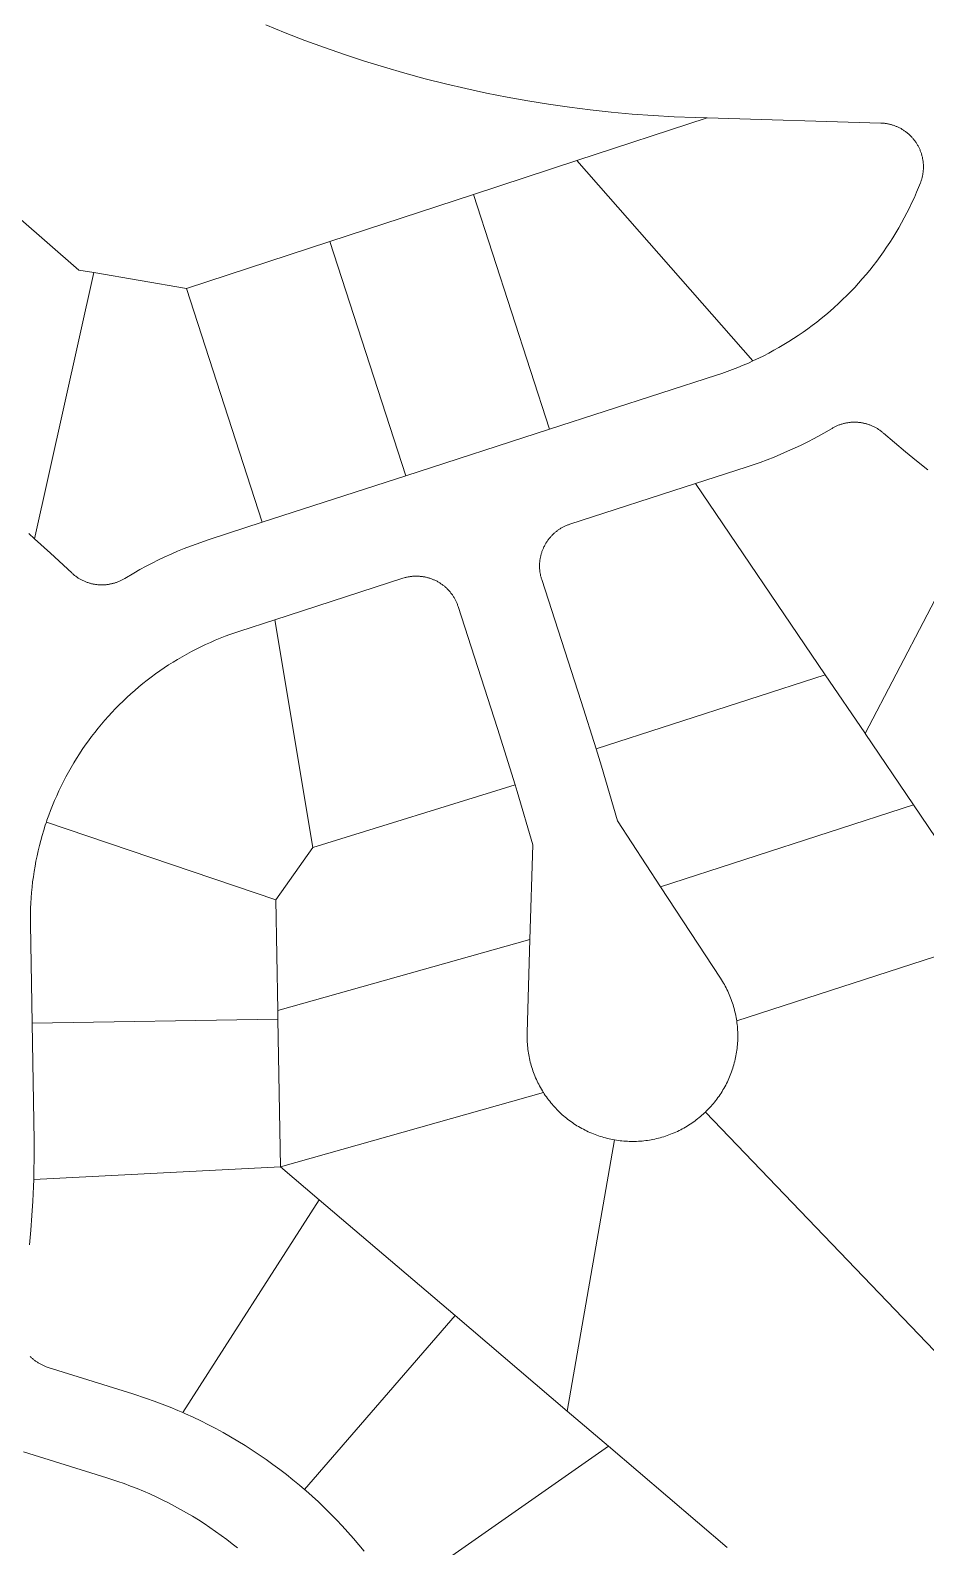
# Model space of a CAD drawing. Header units: feet. Extents: x 865220 to 2774701, y -2240498 to 961524.
# Drawn here: x 2765788 to 2766298, y 957837 to 958701 of the extents above; entities that cross this region are included whole.
import ezdxf

# ---------------------------------------------------------------- set-up
doc = ezdxf.new("R2010")
doc.units = ezdxf.units.FT
doc.header["$LTSCALE"] = 0.015
doc.header["$MEASUREMENT"] = 0
doc.layers.add('Parcels', color=7, linetype='Continuous', lineweight=0)

msp = doc.modelspace()

# ---------------------------------------------------------------- linework, layer by layer
at = {"layer": 'Parcels', "lineweight": 5}
for p, q in [((2765933.22, 958699.34), (2765922.13, 958703.86)), ((2765944.39, 958695), (2765933.22, 958699.34)), ((2765955.63, 958690.87), (2765944.39, 958695)), ((2765966.95, 958686.93), (2765955.63, 958690.87)), ((2765978.33, 958683.19), (2765966.95, 958686.93)), ((2765989.77, 958679.65), (2765978.33, 958683.19)), ((2766001.28, 958676.31), (2765989.77, 958679.65)), ((2766012.84, 958673.17), (2766001.28, 958676.31)), ((2766024.45, 958670.23), (2766012.84, 958673.17)), ((2766036.12, 958667.49), (2766024.45, 958670.23)), ((2766047.83, 958664.96), (2766036.12, 958667.49)), ((2766059.58, 958662.64), (2766047.83, 958664.96)), ((2766071.37, 958660.52), (2766059.58, 958662.64)), ((2766083.2, 958658.6), (2766071.37, 958660.52)), ((2766095.06, 958656.9), (2766083.2, 958658.6)), ((2766106.94, 958655.4), (2766095.06, 958656.9)), ((2766118.85, 958654.1), (2766106.94, 958655.4)), ((2766099.25, 958626.49), (2766173.52, 958650.81)), ((2766130.78, 958653.02), (2766118.85, 958654.1)), ((2766142.73, 958652.14), (2766130.78, 958653.02)), ((2766154.69, 958651.48), (2766142.73, 958652.14)), ((2766166.66, 958651.02), (2766154.69, 958651.48)), ((2766173.52, 958650.81), (2766166.66, 958651.02)), ((2766272.37, 958647.89), (2766173.52, 958650.81)), ((2766173.52, 958650.81), (2766173.52, 958650.81)), ((2766273.06, 958647.87), (2766272.37, 958647.89)), ((2766273.5, 958647.86), (2766273.06, 958647.87)), ((2766273.94, 958647.84), (2766273.5, 958647.86)), ((2766274.37, 958647.83), (2766273.94, 958647.84)), ((2766274.8, 958647.7), (2766274.37, 958647.83)), ((2766274.37, 958647.83), (2766274.37, 958647.83)), ((2766275.23, 958647.64), (2766274.8, 958647.7)), ((2766275.67, 958647.57), (2766275.23, 958647.64)), ((2766276.09, 958647.5), (2766275.67, 958647.57)), ((2766276.52, 958647.42), (2766276.09, 958647.5)), ((2766276.95, 958647.33), (2766276.52, 958647.42)), ((2766277.38, 958647.23), (2766276.95, 958647.33)), ((2766277.8, 958647.13), (2766277.38, 958647.23)), ((2766278.22, 958647.02), (2766277.8, 958647.13)), ((2766278.64, 958646.9), (2766278.22, 958647.02)), ((2766279.06, 958646.77), (2766278.64, 958646.9)), ((2766279.47, 958646.64), (2766279.06, 958646.77)), ((2766279.89, 958646.5), (2766279.47, 958646.64)), ((2766280.3, 958646.35), (2766279.89, 958646.5)), ((2766280.71, 958646.2), (2766280.3, 958646.35)), ((2766281.11, 958646.03), (2766280.71, 958646.2)), ((2766281.51, 958645.87), (2766281.11, 958646.03)), ((2766281.91, 958645.69), (2766281.51, 958645.87)), ((2766282.31, 958645.51), (2766281.91, 958645.69)), ((2766282.7, 958645.32), (2766282.31, 958645.51)), ((2766283.09, 958645.12), (2766282.7, 958645.32)), ((2766283.48, 958644.92), (2766283.09, 958645.12)), ((2766283.86, 958644.71), (2766283.48, 958644.92)), ((2766284.24, 958644.49), (2766283.86, 958644.71)), ((2766284.61, 958644.27), (2766284.24, 958644.49)), ((2766284.98, 958644.04), (2766284.61, 958644.27)), ((2766285.35, 958643.8), (2766284.98, 958644.04)), ((2766285.71, 958643.56), (2766285.35, 958643.8)), ((2766286.07, 958643.31), (2766285.71, 958643.56)), ((2766286.43, 958643.05), (2766286.07, 958643.31)), ((2766286.77, 958642.79), (2766286.43, 958643.05)), ((2766287.12, 958642.53), (2766286.77, 958642.79)), ((2766287.46, 958642.25), (2766287.12, 958642.53)), ((2766287.8, 958641.97), (2766287.46, 958642.25)), ((2766288.13, 958641.69), (2766287.8, 958641.97)), ((2766288.45, 958641.4), (2766288.13, 958641.69)), ((2766288.77, 958641.1), (2766288.45, 958641.4)), ((2766289.09, 958640.8), (2766288.77, 958641.1)), ((2766289.4, 958640.49), (2766289.09, 958640.8)), ((2766289.7, 958640.18), (2766289.4, 958640.49)), ((2766290, 958639.86), (2766289.7, 958640.18)), ((2766290.29, 958639.54), (2766290, 958639.86)), ((2766290.58, 958639.21), (2766290.29, 958639.54)), ((2766290.86, 958638.88), (2766290.58, 958639.21)), ((2766291.14, 958638.54), (2766290.86, 958638.88)), ((2766291.41, 958638.2), (2766291.14, 958638.54)), ((2766291.67, 958637.85), (2766291.41, 958638.2)), ((2766291.93, 958637.5), (2766291.67, 958637.85)), ((2766292.18, 958637.14), (2766291.93, 958637.5)), ((2766292.43, 958636.78), (2766292.18, 958637.14)), ((2766292.66, 958636.42), (2766292.43, 958636.78)), ((2766292.9, 958636.05), (2766292.66, 958636.42)), ((2766293.12, 958635.67), (2766292.9, 958636.05)), ((2766293.34, 958635.3), (2766293.12, 958635.67)), ((2766293.56, 958634.92), (2766293.34, 958635.3)), ((2766293.76, 958634.53), (2766293.56, 958634.92)), ((2766293.96, 958634.14), (2766293.76, 958634.53)), ((2766294.15, 958633.75), (2766293.96, 958634.14)), ((2766294.34, 958633.36), (2766294.15, 958633.75)), ((2766294.52, 958632.96), (2766294.34, 958633.36)), ((2766294.69, 958632.56), (2766294.52, 958632.96)), ((2766294.86, 958632.15), (2766294.69, 958632.56)), ((2766295.01, 958631.75), (2766294.86, 958632.15)), ((2766295.16, 958631.34), (2766295.01, 958631.75)), ((2766295.31, 958630.93), (2766295.16, 958631.34)), ((2766295.44, 958630.51), (2766295.31, 958630.93)), ((2766295.57, 958630.09), (2766295.44, 958630.51)), ((2766295.7, 958629.68), (2766295.57, 958630.09)), ((2766295.81, 958629.25), (2766295.7, 958629.68)), ((2766295.92, 958628.83), (2766295.81, 958629.25)), ((2766296.02, 958628.41), (2766295.92, 958628.83)), ((2766040.45, 958607.24), (2766099.25, 958626.49)), ((2766099.25, 958626.49), (2766199.54, 958512.41)), ((2766296.11, 958627.98), (2766296.02, 958628.41)), ((2766296.19, 958627.55), (2766296.11, 958627.98)), ((2766296.27, 958627.12), (2766296.19, 958627.55)), ((2766296.34, 958626.69), (2766296.27, 958627.12)), ((2766296.4, 958626.26), (2766296.34, 958626.69)), ((2766296.46, 958625.83), (2766296.4, 958626.26)), ((2766296.43, 958619.74), (2766296.48, 958620.17)), ((2766296.51, 958625.39), (2766296.46, 958625.83)), ((2766296.48, 958620.17), (2766296.52, 958620.6)), ((2766296.55, 958624.96), (2766296.51, 958625.39)), ((2766296.52, 958620.6), (2766296.56, 958621.04)), ((2766296.58, 958624.52), (2766296.55, 958624.96)), ((2766296.56, 958621.04), (2766296.59, 958621.47)), ((2766296.6, 958624.09), (2766296.58, 958624.52)), ((2766296.59, 958621.47), (2766296.61, 958621.91)), ((2766296.62, 958623.65), (2766296.6, 958624.09)), ((2766296.61, 958621.91), (2766296.62, 958622.34)), ((2766296.63, 958623.22), (2766296.62, 958623.65)), ((2766296.62, 958622.34), (2766296.63, 958622.78)), ((2766296.63, 958622.78), (2766296.63, 958623.22)), ((2766292.75, 958608.5), (2766294.93, 958613.83)), ((2766294.93, 958613.83), (2766295.08, 958614.24)), ((2766295.08, 958614.24), (2766295.23, 958614.65)), ((2766295.23, 958614.65), (2766295.37, 958615.06)), ((2766295.37, 958615.06), (2766295.5, 958615.48)), ((2766295.5, 958615.48), (2766295.63, 958615.9)), ((2766295.63, 958615.9), (2766295.75, 958616.32)), ((2766295.75, 958616.32), (2766295.86, 958616.74)), ((2766295.86, 958616.74), (2766295.96, 958617.16)), ((2766295.96, 958617.16), (2766296.06, 958617.59)), ((2766296.06, 958617.59), (2766296.15, 958618.01)), ((2766296.15, 958618.01), (2766296.23, 958618.44)), ((2766296.23, 958618.44), (2766296.3, 958618.87)), ((2766296.3, 958618.87), (2766296.37, 958619.3)), ((2766296.37, 958619.3), (2766296.43, 958619.74)), ((2765958.73, 958580.48), (2766040.45, 958607.24)), ((2766083.74, 958473.51), (2766040.45, 958607.24)), ((2766040.45, 958607.24), (2766083.74, 958473.51)), ((2766290.11, 958602.57), (2766291.46, 958605.53)), ((2766291.46, 958605.53), (2766292.75, 958608.5)), ((2765781.24, 958594.22), (2765815.74, 958564.17)), ((2766285.75, 958593.85), (2766287.25, 958596.73)), ((2766287.25, 958596.73), (2766288.7, 958599.64)), ((2766288.7, 958599.64), (2766290.11, 958602.57)), ((2766280.94, 958585.37), (2766282.59, 958588.17)), ((2766282.59, 958588.17), (2766284.19, 958591)), ((2766284.19, 958591), (2766285.75, 958593.85)), ((2765958.73, 958580.48), (2765877, 958553.72)), ((2765877, 958553.72), (2765958.73, 958580.48)), ((2765958.73, 958580.48), (2766001.93, 958447.02)), ((2766273.85, 958574.48), (2766275.69, 958577.15)), ((2766275.69, 958577.15), (2766277.49, 958579.86)), ((2766277.49, 958579.86), (2766279.24, 958582.6)), ((2766279.24, 958582.6), (2766280.94, 958585.37)), ((2766268.04, 958566.65), (2766270.02, 958569.22)), ((2766270.02, 958569.22), (2766271.96, 958571.83)), ((2766271.96, 958571.83), (2766273.85, 958574.48)), ((2765824.29, 958562.71), (2765790.57, 958411.12)), ((2765824.29, 958562.71), (2765815.74, 958564.17)), ((2765824.29, 958562.71), (2765824.29, 958562.71)), ((2765824.29, 958562.71), (2765877, 958553.72)), ((2766261.84, 958559.13), (2766263.95, 958561.6)), ((2766263.95, 958561.6), (2766266.02, 958564.11)), ((2766266.02, 958564.11), (2766268.04, 958566.65)), ((2765877, 958553.72), (2765877, 958553.72)), ((2765877, 958553.72), (2765920.12, 958420.54)), ((2766252.96, 958549.64), (2766255.24, 958551.95)), ((2766255.24, 958551.95), (2766257.48, 958554.31)), ((2766257.48, 958554.31), (2766259.68, 958556.7)), ((2766259.68, 958556.7), (2766261.84, 958559.13)), ((2766243.45, 958540.78), (2766245.89, 958542.93)), ((2766245.89, 958542.93), (2766248.28, 958545.13)), ((2766248.28, 958545.13), (2766250.64, 958547.36)), ((2766250.64, 958547.36), (2766252.96, 958549.64)), ((2766233.34, 958532.61), (2766235.92, 958534.59)), ((2766235.92, 958534.59), (2766238.47, 958536.61)), ((2766238.47, 958536.61), (2766240.98, 958538.67)), ((2766240.98, 958538.67), (2766243.45, 958540.78)), ((2766219.95, 958523.43), (2766222.69, 958525.17)), ((2766222.69, 958525.17), (2766225.4, 958526.96)), ((2766225.4, 958526.96), (2766228.08, 958528.8)), ((2766228.08, 958528.8), (2766230.73, 958530.68)), ((2766230.73, 958530.68), (2766233.34, 958532.61)), ((2766205.8, 958515.44), (2766208.68, 958516.94)), ((2766208.68, 958516.94), (2766211.54, 958518.49)), ((2766211.54, 958518.49), (2766214.37, 958520.08)), ((2766214.37, 958520.08), (2766217.17, 958521.73)), ((2766217.17, 958521.73), (2766219.95, 958523.43)), ((2766187.99, 958507.53), (2766191.01, 958508.72)), ((2766191.01, 958508.72), (2766194.02, 958509.96)), ((2766194.02, 958509.96), (2766197, 958511.25)), ((2766197, 958511.25), (2766199.54, 958512.41)), ((2766199.54, 958512.41), (2766199.96, 958512.6)), ((2766199.54, 958512.41), (2766199.54, 958512.41)), ((2766199.96, 958512.6), (2766202.89, 958513.99)), ((2766202.89, 958513.99), (2766205.8, 958515.44)), ((2766083.74, 958473.51), (2766178.8, 958504.29)), ((2766178.8, 958504.29), (2766181.88, 958505.32)), ((2766181.88, 958505.32), (2766184.94, 958506.4)), ((2766184.94, 958506.4), (2766187.99, 958507.53)), ((2766001.93, 958447.02), (2766083.74, 958473.51)), ((2766083.74, 958473.51), (2766083.74, 958473.51)), ((2766244.6, 958474.05), (2766238.15, 958470.36)), ((2766245.02, 958474.3), (2766244.6, 958474.05)), ((2766245.41, 958474.51), (2766245.02, 958474.3)), ((2766245.79, 958474.72), (2766245.41, 958474.51)), ((2766246.18, 958474.92), (2766245.79, 958474.72)), ((2766246.57, 958475.11), (2766246.18, 958474.92)), ((2766246.97, 958475.29), (2766246.57, 958475.11)), ((2766247.36, 958475.47), (2766246.97, 958475.29)), ((2766247.77, 958475.64), (2766247.36, 958475.47)), ((2766248.17, 958475.81), (2766247.77, 958475.64)), ((2766248.58, 958475.96), (2766248.17, 958475.81)), ((2766248.99, 958476.11), (2766248.58, 958475.96)), ((2766249.4, 958476.25), (2766248.99, 958476.11)), ((2766249.81, 958476.39), (2766249.4, 958476.25)), ((2766250.23, 958476.52), (2766249.81, 958476.39)), ((2766250.65, 958476.64), (2766250.23, 958476.52)), ((2766251.07, 958476.75), (2766250.65, 958476.64)), ((2766251.49, 958476.86), (2766251.07, 958476.75)), ((2766251.92, 958476.96), (2766251.49, 958476.86)), ((2766252.35, 958477.05), (2766251.92, 958476.96)), ((2766252.77, 958477.13), (2766252.35, 958477.05)), ((2766253.2, 958477.21), (2766252.77, 958477.13)), ((2766253.63, 958477.28), (2766253.2, 958477.21)), ((2766254.07, 958477.34), (2766253.63, 958477.28)), ((2766254.5, 958477.39), (2766254.07, 958477.34)), ((2766254.93, 958477.44), (2766254.5, 958477.39)), ((2766255.37, 958477.48), (2766254.93, 958477.44)), ((2766255.8, 958477.51), (2766255.37, 958477.48)), ((2766256.24, 958477.53), (2766255.8, 958477.51)), ((2766256.67, 958477.55), (2766256.24, 958477.53)), ((2766257.11, 958477.56), (2766256.67, 958477.55)), ((2766257.55, 958477.56), (2766257.11, 958477.56)), ((2766257.98, 958477.55), (2766257.55, 958477.56)), ((2766258.42, 958477.53), (2766257.98, 958477.55)), ((2766258.86, 958477.51), (2766258.42, 958477.53)), ((2766259.29, 958477.48), (2766258.86, 958477.51)), ((2766259.73, 958477.45), (2766259.29, 958477.48)), ((2766260.16, 958477.4), (2766259.73, 958477.45)), ((2766260.59, 958477.35), (2766260.16, 958477.4)), ((2766261.02, 958477.29), (2766260.59, 958477.35)), ((2766261.46, 958477.22), (2766261.02, 958477.29)), ((2766261.88, 958477.14), (2766261.46, 958477.22)), ((2766262.31, 958477.06), (2766261.88, 958477.14)), ((2766262.74, 958476.97), (2766262.31, 958477.06)), ((2766263.17, 958476.87), (2766262.74, 958476.97)), ((2766263.59, 958476.77), (2766263.17, 958476.87)), ((2766264.01, 958476.66), (2766263.59, 958476.77)), ((2766264.43, 958476.54), (2766264.01, 958476.66)), ((2766264.85, 958476.41), (2766264.43, 958476.54)), ((2766265.26, 958476.28), (2766264.85, 958476.41)), ((2766265.68, 958476.13), (2766265.26, 958476.28)), ((2766266.09, 958475.99), (2766265.68, 958476.13)), ((2766266.49, 958475.83), (2766266.09, 958475.99)), ((2766266.9, 958475.67), (2766266.49, 958475.83)), ((2766267.3, 958475.5), (2766266.9, 958475.67)), ((2766267.7, 958475.32), (2766267.3, 958475.5)), ((2766268.09, 958475.14), (2766267.7, 958475.32)), ((2766268.49, 958474.95), (2766268.09, 958475.14)), ((2766268.88, 958474.75), (2766268.49, 958474.95)), ((2766269.26, 958474.54), (2766268.88, 958474.75)), ((2766269.64, 958474.33), (2766269.26, 958474.54)), ((2766270.02, 958474.12), (2766269.64, 958474.33)), ((2766270.4, 958473.89), (2766270.02, 958474.12)), ((2766270.77, 958473.66), (2766270.4, 958473.89)), ((2766271.13, 958473.42), (2766270.77, 958473.66)), ((2766271.49, 958473.18), (2766271.13, 958473.42)), ((2766230.72, 958466.41), (2766226.95, 958464.54)), ((2766234.45, 958468.35), (2766230.72, 958466.41)), ((2766238.15, 958470.36), (2766234.45, 958468.35)), ((2766271.85, 958472.93), (2766271.49, 958473.18)), ((2766272.2, 958472.67), (2766271.85, 958472.93)), ((2766272.55, 958472.41), (2766272.2, 958472.67)), ((2766272.9, 958472.14), (2766272.55, 958472.41)), ((2766273.24, 958471.87), (2766272.9, 958472.14)), ((2766273.57, 958471.59), (2766273.24, 958471.87)), ((2766273.9, 958471.3), (2766273.57, 958471.59)), ((2766280.08, 958465.94), (2766273.9, 958471.3)), ((2766286.36, 958460.69), (2766280.08, 958465.94)), ((2766207.64, 958456.17), (2766203.7, 958454.7)), ((2766211.56, 958457.71), (2766207.64, 958456.17)), ((2766215.45, 958459.32), (2766211.56, 958457.71)), ((2766219.31, 958460.99), (2766215.45, 958459.32)), ((2766223.15, 958462.73), (2766219.31, 958460.99)), ((2766226.95, 958464.54), (2766223.15, 958462.73)), ((2766292.72, 958455.55), (2766286.36, 958460.69)), ((2766195.74, 958451.97), (2766166.93, 958442.64)), ((2766199.73, 958453.3), (2766195.74, 958451.97)), ((2766203.7, 958454.7), (2766199.73, 958453.3)), ((2766299.18, 958450.52), (2766292.72, 958455.55)), ((2765920.12, 958420.54), (2766001.93, 958447.02)), ((2766001.93, 958447.02), (2766001.93, 958447.02)), ((2766166.93, 958442.64), (2766095.35, 958419.46)), ((2766240.71, 958333.73), (2766166.93, 958442.64)), ((2766166.93, 958442.64), (2766240.71, 958333.73)), ((2766330.35, 958428.48), (2766263.43, 958300.25)), ((2765787.25, 958414.11), (2765790.57, 958411.12)), ((2765890.55, 958410.96), (2765920.12, 958420.54)), ((2766085.08, 958413.07), (2766084.78, 958412.75)), ((2766085.39, 958413.38), (2766085.08, 958413.07)), ((2766085.7, 958413.68), (2766085.39, 958413.38)), ((2766086.02, 958413.98), (2766085.7, 958413.68)), ((2766086.34, 958414.28), (2766086.02, 958413.98)), ((2766086.67, 958414.57), (2766086.34, 958414.28)), ((2766087, 958414.85), (2766086.67, 958414.57)), ((2766087.34, 958415.13), (2766087, 958414.85)), ((2766087.68, 958415.4), (2766087.34, 958415.13)), ((2766088.03, 958415.66), (2766087.68, 958415.4)), ((2766088.38, 958415.92), (2766088.03, 958415.66)), ((2766088.73, 958416.17), (2766088.38, 958415.92)), ((2766089.09, 958416.42), (2766088.73, 958416.17)), ((2766089.46, 958416.66), (2766089.09, 958416.42)), ((2766089.82, 958416.9), (2766089.46, 958416.66)), ((2766090.2, 958417.12), (2766089.82, 958416.9)), ((2766090.57, 958417.34), (2766090.2, 958417.12)), ((2766090.95, 958417.56), (2766090.57, 958417.34)), ((2766091.34, 958417.77), (2766090.95, 958417.56)), ((2766091.72, 958417.97), (2766091.34, 958417.77)), ((2766092.11, 958418.16), (2766091.72, 958417.97)), ((2766092.51, 958418.35), (2766092.11, 958418.16)), ((2766092.9, 958418.53), (2766092.51, 958418.35)), ((2766093.31, 958418.7), (2766092.9, 958418.53)), ((2766093.71, 958418.87), (2766093.31, 958418.7)), ((2766094.11, 958419.03), (2766093.71, 958418.87)), ((2766094.52, 958419.18), (2766094.11, 958419.03)), ((2766094.93, 958419.33), (2766094.52, 958419.18)), ((2766095.35, 958419.46), (2766094.93, 958419.33)), ((2765790.57, 958411.12), (2765799.55, 958403.05)), ((2765871.95, 958404.03), (2765875.62, 958405.55)), ((2765875.62, 958405.55), (2765879.32, 958407)), ((2765879.32, 958407), (2765883.04, 958408.38)), ((2765883.04, 958408.38), (2765886.78, 958409.71)), ((2765886.78, 958409.71), (2765890.55, 958410.96)), ((2766079.57, 958404.26), (2766079.42, 958403.85)), ((2766079.72, 958404.67), (2766079.57, 958404.26)), ((2766079.88, 958405.07), (2766079.72, 958404.67)), ((2766080.05, 958405.47), (2766079.88, 958405.07)), ((2766080.22, 958405.87), (2766080.05, 958405.47)), ((2766080.4, 958406.27), (2766080.22, 958405.87)), ((2766080.59, 958406.66), (2766080.4, 958406.27)), ((2766080.79, 958407.05), (2766080.59, 958406.66)), ((2766080.99, 958407.44), (2766080.79, 958407.05)), ((2766081.2, 958407.82), (2766080.99, 958407.44)), ((2766081.41, 958408.2), (2766081.2, 958407.82)), ((2766081.63, 958408.58), (2766081.41, 958408.2)), ((2766081.86, 958408.95), (2766081.63, 958408.58)), ((2766082.1, 958409.32), (2766081.86, 958408.95)), ((2766082.34, 958409.68), (2766082.1, 958409.32)), ((2766082.59, 958410.04), (2766082.34, 958409.68)), ((2766082.84, 958410.4), (2766082.59, 958410.04)), ((2766083.1, 958410.75), (2766082.84, 958410.4)), ((2766083.37, 958411.09), (2766083.1, 958410.75)), ((2766083.64, 958411.43), (2766083.37, 958411.09)), ((2766083.92, 958411.77), (2766083.64, 958411.43)), ((2766084.2, 958412.1), (2766083.92, 958411.77)), ((2766084.49, 958412.43), (2766084.2, 958412.1)), ((2766084.78, 958412.75), (2766084.49, 958412.43)), ((2765799.55, 958403.05), (2765811.66, 958391.77)), ((2765850.54, 958393.62), (2765854.03, 958395.51)), ((2765854.03, 958395.51), (2765857.55, 958397.34)), ((2765857.55, 958397.34), (2765861.11, 958399.1)), ((2765861.11, 958399.1), (2765864.69, 958400.81)), ((2765864.69, 958400.81), (2765868.31, 958402.45)), ((2765868.31, 958402.45), (2765871.95, 958404.03)), ((2766078.06, 958396.15), (2766078.05, 958395.71)), ((2766078.05, 958395.71), (2766078.05, 958395.27)), ((2766078.07, 958396.58), (2766078.06, 958396.15)), ((2766078.09, 958397.02), (2766078.07, 958396.58)), ((2766078.11, 958397.45), (2766078.09, 958397.02)), ((2766078.15, 958397.89), (2766078.11, 958397.45)), ((2766078.19, 958398.32), (2766078.15, 958397.89)), ((2766078.24, 958398.76), (2766078.19, 958398.32)), ((2766078.3, 958399.19), (2766078.24, 958398.76)), ((2766078.36, 958399.62), (2766078.3, 958399.19)), ((2766078.43, 958400.05), (2766078.36, 958399.62)), ((2766078.52, 958400.48), (2766078.43, 958400.05)), ((2766078.6, 958400.91), (2766078.52, 958400.48)), ((2766078.7, 958401.33), (2766078.6, 958400.91)), ((2766078.8, 958401.76), (2766078.7, 958401.33)), ((2766078.91, 958402.18), (2766078.8, 958401.76)), ((2766079.03, 958402.6), (2766078.91, 958402.18)), ((2766079.15, 958403.02), (2766079.03, 958402.6)), ((2766079.28, 958403.43), (2766079.15, 958403.02)), ((2766079.42, 958403.85), (2766079.28, 958403.43)), ((2765811.66, 958391.77), (2765811.98, 958391.47)), ((2765811.98, 958391.47), (2765812.3, 958391.18)), ((2765812.3, 958391.18), (2765812.63, 958390.89)), ((2765812.63, 958390.89), (2765812.96, 958390.61)), ((2765812.96, 958390.61), (2765813.3, 958390.34)), ((2765813.3, 958390.34), (2765813.65, 958390.07)), ((2765813.65, 958390.07), (2765814, 958389.81)), ((2765814, 958389.81), (2765814.35, 958389.55)), ((2765814.35, 958389.55), (2765814.71, 958389.3)), ((2765814.71, 958389.3), (2765815.07, 958389.06)), ((2765815.07, 958389.06), (2765815.43, 958388.82)), ((2765815.43, 958388.82), (2765815.8, 958388.59)), ((2765815.8, 958388.59), (2765816.18, 958388.37)), ((2765816.18, 958388.37), (2765816.56, 958388.15)), ((2765816.56, 958388.15), (2765816.94, 958387.94)), ((2765816.94, 958387.94), (2765817.32, 958387.73)), ((2765817.32, 958387.73), (2765817.71, 958387.53)), ((2765817.71, 958387.53), (2765818.1, 958387.34)), ((2765818.1, 958387.34), (2765818.5, 958387.16)), ((2765818.5, 958387.16), (2765818.9, 958386.98)), ((2765818.9, 958386.98), (2765819.3, 958386.81)), ((2765838.43, 958386.82), (2765838.83, 958386.99)), ((2765838.83, 958386.99), (2765839.23, 958387.17)), ((2765839.23, 958387.17), (2765839.63, 958387.35)), ((2765839.63, 958387.35), (2765840.02, 958387.55)), ((2765840.02, 958387.55), (2765840.41, 958387.74)), ((2765840.41, 958387.74), (2765840.79, 958387.95)), ((2765840.79, 958387.95), (2765841.17, 958388.16)), ((2765841.17, 958388.16), (2765841.9, 958388.59)), ((2765841.9, 958388.59), (2765847.08, 958391.66)), ((2765847.08, 958391.66), (2765850.54, 958393.62)), ((2766000.22, 958388.67), (2765927.38, 958365.08)), ((2766001.06, 958388.92), (2766000.22, 958388.67)), ((2766001.48, 958389.04), (2766001.06, 958388.92)), ((2766001.9, 958389.15), (2766001.48, 958389.04)), ((2766002.32, 958389.25), (2766001.9, 958389.15)), ((2766002.75, 958389.34), (2766002.32, 958389.25)), ((2766003.18, 958389.43), (2766002.75, 958389.34)), ((2766003.61, 958389.51), (2766003.18, 958389.43)), ((2766004.04, 958389.58), (2766003.61, 958389.51)), ((2766004.47, 958389.64), (2766004.04, 958389.58)), ((2766004.9, 958389.7), (2766004.47, 958389.64)), ((2766005.33, 958389.75), (2766004.9, 958389.7)), ((2766005.77, 958389.79), (2766005.33, 958389.75)), ((2766006.2, 958389.82), (2766005.77, 958389.79)), ((2766006.64, 958389.85), (2766006.2, 958389.82)), ((2766007.07, 958389.87), (2766006.64, 958389.85)), ((2766007.51, 958389.88), (2766007.07, 958389.87)), ((2766007.95, 958389.88), (2766007.51, 958389.88)), ((2766008.38, 958389.88), (2766007.95, 958389.88)), ((2766008.82, 958389.86), (2766008.38, 958389.88)), ((2766009.26, 958389.85), (2766008.82, 958389.86)), ((2766009.69, 958389.82), (2766009.26, 958389.85)), ((2766010.13, 958389.78), (2766009.69, 958389.82)), ((2766010.56, 958389.74), (2766010.13, 958389.78)), ((2766010.99, 958389.69), (2766010.56, 958389.74)), ((2766011.43, 958389.63), (2766010.99, 958389.69)), ((2766011.86, 958389.57), (2766011.43, 958389.63)), ((2766012.29, 958389.5), (2766011.86, 958389.57)), ((2766012.72, 958389.42), (2766012.29, 958389.5)), ((2766013.14, 958389.33), (2766012.72, 958389.42)), ((2766013.57, 958389.23), (2766013.14, 958389.33)), ((2766013.99, 958389.13), (2766013.57, 958389.23)), ((2766014.42, 958389.02), (2766013.99, 958389.13)), ((2766014.84, 958388.91), (2766014.42, 958389.02)), ((2766015.25, 958388.78), (2766014.84, 958388.91)), ((2766015.67, 958388.65), (2766015.25, 958388.78)), ((2766016.08, 958388.51), (2766015.67, 958388.65)), ((2766016.5, 958388.37), (2766016.08, 958388.51)), ((2766016.9, 958388.21), (2766016.5, 958388.37)), ((2766017.31, 958388.05), (2766016.9, 958388.21)), ((2766017.71, 958387.88), (2766017.31, 958388.05)), ((2766018.11, 958387.71), (2766017.71, 958387.88)), ((2766018.51, 958387.53), (2766018.11, 958387.71)), ((2766018.9, 958387.34), (2766018.51, 958387.53)), ((2766019.29, 958387.14), (2766018.9, 958387.34)), ((2766019.68, 958386.94), (2766019.29, 958387.14)), ((2766020.06, 958386.73), (2766019.68, 958386.94)), ((2766078.05, 958395.27), (2766078.07, 958394.84)), ((2766078.07, 958394.84), (2766078.08, 958394.4)), ((2766078.08, 958394.4), (2766078.11, 958393.97)), ((2766078.11, 958393.97), (2766078.14, 958393.53)), ((2766078.14, 958393.53), (2766078.19, 958393.1)), ((2766078.19, 958393.1), (2766078.23, 958392.66)), ((2766078.23, 958392.66), (2766078.29, 958392.23)), ((2766078.29, 958392.23), (2766078.35, 958391.8)), ((2766078.35, 958391.8), (2766078.43, 958391.37)), ((2766078.43, 958391.37), (2766078.51, 958390.94)), ((2766078.51, 958390.94), (2766078.59, 958390.51)), ((2766078.59, 958390.51), (2766078.69, 958390.09)), ((2766078.69, 958390.09), (2766078.79, 958389.66)), ((2766078.79, 958389.66), (2766078.9, 958389.24)), ((2766078.9, 958389.24), (2766079.01, 958388.82)), ((2766079.01, 958388.82), (2766079.27, 958387.98)), ((2766079.27, 958387.98), (2766101.76, 958318.51)), ((2765819.3, 958386.81), (2765819.7, 958386.65)), ((2765819.7, 958386.65), (2765820.11, 958386.49)), ((2765820.11, 958386.49), (2765820.52, 958386.34)), ((2765820.52, 958386.34), (2765820.93, 958386.2)), ((2765820.93, 958386.2), (2765821.35, 958386.07)), ((2765821.35, 958386.07), (2765821.77, 958385.94)), ((2765821.77, 958385.94), (2765822.19, 958385.82)), ((2765822.19, 958385.82), (2765822.61, 958385.71)), ((2765822.61, 958385.71), (2765823.03, 958385.6)), ((2765823.03, 958385.6), (2765823.46, 958385.5)), ((2765823.46, 958385.5), (2765823.88, 958385.41)), ((2765823.88, 958385.41), (2765824.31, 958385.33)), ((2765824.31, 958385.33), (2765824.74, 958385.25)), ((2765824.74, 958385.25), (2765825.17, 958385.19)), ((2765825.17, 958385.19), (2765825.6, 958385.13)), ((2765825.6, 958385.13), (2765826.04, 958385.07)), ((2765826.04, 958385.07), (2765826.47, 958385.03)), ((2765826.47, 958385.03), (2765826.91, 958384.99)), ((2765826.91, 958384.99), (2765827.34, 958384.96)), ((2765827.34, 958384.96), (2765827.78, 958384.94)), ((2765827.78, 958384.94), (2765828.21, 958384.92)), ((2765828.21, 958384.92), (2765828.65, 958384.91)), ((2765828.65, 958384.91), (2765829.09, 958384.91)), ((2765829.09, 958384.91), (2765829.52, 958384.92)), ((2765829.52, 958384.92), (2765829.96, 958384.94)), ((2765829.96, 958384.94), (2765830.39, 958384.96)), ((2765830.39, 958384.96), (2765830.83, 958384.99)), ((2765830.83, 958384.99), (2765831.26, 958385.03)), ((2765831.26, 958385.03), (2765831.7, 958385.08)), ((2765831.7, 958385.08), (2765832.13, 958385.13)), ((2765832.13, 958385.13), (2765832.56, 958385.19)), ((2765832.56, 958385.19), (2765832.99, 958385.26)), ((2765832.99, 958385.26), (2765833.42, 958385.33)), ((2765833.42, 958385.33), (2765833.85, 958385.42)), ((2765833.85, 958385.42), (2765834.28, 958385.51)), ((2765834.28, 958385.51), (2765834.7, 958385.61)), ((2765834.7, 958385.61), (2765835.13, 958385.71)), ((2765835.13, 958385.71), (2765835.55, 958385.83)), ((2765835.55, 958385.83), (2765835.97, 958385.95)), ((2765835.97, 958385.95), (2765836.38, 958386.07)), ((2765836.38, 958386.07), (2765836.8, 958386.21)), ((2765836.8, 958386.21), (2765837.21, 958386.35)), ((2765837.21, 958386.35), (2765837.62, 958386.5)), ((2765837.62, 958386.5), (2765838.03, 958386.66)), ((2765838.03, 958386.66), (2765838.43, 958386.82)), ((2766020.44, 958386.52), (2766020.06, 958386.73)), ((2766020.82, 958386.3), (2766020.44, 958386.52)), ((2766021.19, 958386.07), (2766020.82, 958386.3)), ((2766021.56, 958385.83), (2766021.19, 958386.07)), ((2766021.92, 958385.59), (2766021.56, 958385.83)), ((2766022.28, 958385.35), (2766021.92, 958385.59)), ((2766022.63, 958385.09), (2766022.28, 958385.35)), ((2766022.99, 958384.83), (2766022.63, 958385.09)), ((2766023.33, 958384.57), (2766022.99, 958384.83)), ((2766023.67, 958384.29), (2766023.33, 958384.57)), ((2766024.01, 958384.02), (2766023.67, 958384.29)), ((2766024.34, 958383.73), (2766024.01, 958384.02)), ((2766024.67, 958383.44), (2766024.34, 958383.73)), ((2766024.99, 958383.15), (2766024.67, 958383.44)), ((2766025.3, 958382.85), (2766024.99, 958383.15)), ((2766025.61, 958382.54), (2766025.3, 958382.85)), ((2766025.92, 958382.23), (2766025.61, 958382.54)), ((2766026.22, 958381.91), (2766025.92, 958382.23)), ((2766026.51, 958381.59), (2766026.22, 958381.91)), ((2766026.8, 958381.26), (2766026.51, 958381.59)), ((2766027.09, 958380.93), (2766026.8, 958381.26)), ((2766027.36, 958380.59), (2766027.09, 958380.93)), ((2766027.63, 958380.25), (2766027.36, 958380.59)), ((2766027.9, 958379.91), (2766027.63, 958380.25)), ((2766028.16, 958379.56), (2766027.9, 958379.91)), ((2766028.41, 958379.2), (2766028.16, 958379.56)), ((2766028.66, 958378.84), (2766028.41, 958379.2)), ((2766028.9, 958378.48), (2766028.66, 958378.84)), ((2766029.13, 958378.11), (2766028.9, 958378.48)), ((2766029.36, 958377.74), (2766029.13, 958378.11)), ((2766029.58, 958377.36), (2766029.36, 958377.74)), ((2766029.8, 958376.98), (2766029.58, 958377.36)), ((2766030, 958376.6), (2766029.8, 958376.98)), ((2766030.21, 958376.21), (2766030, 958376.6)), ((2766030.4, 958375.82), (2766030.21, 958376.21)), ((2766030.59, 958375.42), (2766030.4, 958375.82)), ((2766030.77, 958375.03), (2766030.59, 958375.42)), ((2766030.94, 958374.63), (2766030.77, 958375.03)), ((2766031.11, 958374.22), (2766030.94, 958374.63)), ((2766031.27, 958373.82), (2766031.11, 958374.22)), ((2766031.42, 958373.41), (2766031.27, 958373.82)), ((2766031.56, 958373), (2766031.42, 958373.41)), ((2766031.7, 958372.58), (2766031.56, 958373)), ((2766054.2, 958303.11), (2766031.7, 958372.58)), ((2766031.7, 958372.58), (2766031.7, 958372.58)), ((2765927.38, 958365.08), (2765907.49, 958358.64)), ((2765927.38, 958365.08), (2765948.97, 958235.43)), ((2765893.39, 958353.39), (2765890.62, 958352.19)), ((2765896.17, 958354.54), (2765893.39, 958353.39)), ((2765898.97, 958355.64), (2765896.17, 958354.54)), ((2765901.79, 958356.69), (2765898.97, 958355.64)), ((2765904.63, 958357.69), (2765901.79, 958356.69)), ((2765907.49, 958358.64), (2765904.63, 958357.69)), ((2765874.53, 958344.01), (2765871.93, 958342.48)), ((2765877.15, 958345.49), (2765874.53, 958344.01)), ((2765879.8, 958346.92), (2765877.15, 958345.49)), ((2765882.47, 958348.31), (2765879.8, 958346.92)), ((2765885.17, 958349.65), (2765882.47, 958348.31)), ((2765887.88, 958350.94), (2765885.17, 958349.65)), ((2765890.62, 958352.19), (2765887.88, 958350.94)), ((2765861.83, 958335.94), (2765859.38, 958334.19)), ((2765864.31, 958337.64), (2765861.83, 958335.94)), ((2765866.83, 958339.3), (2765864.31, 958337.64)), ((2765869.37, 958340.91), (2765866.83, 958339.3)), ((2765871.93, 958342.48), (2765869.37, 958340.91)), ((2765849.88, 958326.79), (2765847.59, 958324.84)), ((2765852.21, 958328.7), (2765849.88, 958326.79)), ((2765854.57, 958330.57), (2765852.21, 958328.7)), ((2765856.96, 958332.4), (2765854.57, 958330.57)), ((2765859.38, 958334.19), (2765856.96, 958332.4)), ((2766110.2, 958291.48), (2766240.71, 958333.73)), ((2766240.71, 958333.73), (2766240.71, 958333.73)), ((2766240.71, 958333.73), (2766263.2, 958300.58)), ((2765840.93, 958318.74), (2765838.78, 958316.64)), ((2765843.11, 958320.81), (2765840.93, 958318.74)), ((2765845.34, 958322.85), (2765843.11, 958320.81)), ((2765847.59, 958324.84), (2765845.34, 958322.85)), ((2766101.76, 958318.51), (2766110.2, 958291.48)), ((2765832.56, 958310.09), (2765830.56, 958307.84)), ((2765834.59, 958312.31), (2765832.56, 958310.09)), ((2765836.67, 958314.49), (2765834.59, 958312.31)), ((2765838.78, 958316.64), (2765836.67, 958314.49)), ((2765824.81, 958300.88), (2765822.97, 958298.49)), ((2765826.68, 958303.23), (2765824.81, 958300.88)), ((2765828.6, 958305.55), (2765826.68, 958303.23)), ((2765830.56, 958307.84), (2765828.6, 958305.55)), ((2766064.23, 958271.1), (2766054.2, 958303.11)), ((2766263.43, 958300.25), (2766263.2, 958300.58)), ((2766263.2, 958300.58), (2766263.2, 958300.58)), ((2765819.43, 958293.62), (2765817.72, 958291.15)), ((2765821.18, 958296.07), (2765819.43, 958293.62)), ((2765822.97, 958298.49), (2765821.18, 958296.07)), ((2766263.43, 958300.25), (2766290.94, 958259.61)), ((2766290.94, 958259.61), (2766263.43, 958300.25)), ((2765812.86, 958283.53), (2765811.33, 958280.94)), ((2765814.44, 958286.1), (2765812.86, 958283.53)), ((2765816.06, 958288.64), (2765814.44, 958286.1)), ((2765817.72, 958291.15), (2765816.06, 958288.64)), ((2766110.2, 958291.48), (2766113.26, 958281.68)), ((2765808.41, 958275.68), (2765807.01, 958273.01)), ((2765809.85, 958278.32), (2765808.41, 958275.68)), ((2765811.33, 958280.94), (2765809.85, 958278.32)), ((2766113.26, 958281.68), (2766122.36, 958250.48)), ((2765804.37, 958267.6), (2765803.12, 958264.87)), ((2765805.67, 958270.32), (2765804.37, 958267.6)), ((2765807.01, 958273.01), (2765805.67, 958270.32)), ((2765948.97, 958235.43), (2766064.23, 958271.1)), ((2766065.39, 958267.27), (2766064.23, 958271.1)), ((2766074.24, 958236.91), (2766065.39, 958267.27)), ((2765800.76, 958259.33), (2765799.65, 958256.53)), ((2765801.92, 958262.11), (2765800.76, 958259.33)), ((2765803.12, 958264.87), (2765801.92, 958262.11)), ((2766290.91, 958259.6), (2766146.94, 958212.99)), ((2766146.94, 958212.99), (2766290.91, 958259.6)), ((2766290.94, 958259.61), (2766290.91, 958259.6)), ((2766290.91, 958259.6), (2766290.94, 958259.61)), ((2766338.43, 958189.46), (2766290.94, 958259.61)), ((2765797.24, 958249.86), (2765796.63, 958248.02)), ((2765797.59, 958250.87), (2765797.24, 958249.86)), ((2765797.24, 958249.86), (2765927.93, 958205.61)), ((2765798.6, 958253.71), (2765797.59, 958250.87)), ((2765799.65, 958256.53), (2765798.6, 958253.71)), ((2766122.36, 958250.48), (2766146.94, 958212.99)), ((2765794.86, 958242.26), (2765794.06, 958239.36)), ((2765795.72, 958245.15), (2765794.86, 958242.26)), ((2765796.63, 958248.02), (2765795.72, 958245.15)), ((2765792.59, 958233.52), (2765791.94, 958230.58)), ((2765793.3, 958236.45), (2765792.59, 958233.52)), ((2765794.06, 958239.36), (2765793.3, 958236.45)), ((2765927.93, 958205.61), (2765948.97, 958235.43)), ((2765948.97, 958235.43), (2765948.97, 958235.43)), ((2766072.6, 958182.97), (2766074.24, 958236.91)), ((2766074.24, 958236.91), (2766074.24, 958236.91)), ((2765790.78, 958224.67), (2765790.28, 958221.71)), ((2765791.34, 958227.63), (2765790.78, 958224.67)), ((2765791.94, 958230.58), (2765791.34, 958227.63)), ((2765789.44, 958215.75), (2765789.1, 958212.75)), ((2765789.84, 958218.73), (2765789.44, 958215.75)), ((2765790.28, 958221.71), (2765789.84, 958218.73)), ((2765788.57, 958206.76), (2765788.38, 958203.75)), ((2765788.81, 958209.76), (2765788.57, 958206.76)), ((2765789.1, 958212.75), (2765788.81, 958209.76)), ((2765927.93, 958205.61), (2765928.99, 958142.46)), ((2765928.99, 958142.46), (2765927.93, 958205.61)), ((2765927.93, 958205.61), (2765927.93, 958205.61)), ((2766146.94, 958212.99), (2766181.11, 958160.88)), ((2765788.16, 958197.74), (2765788.13, 958194.73)), ((2765788.24, 958200.75), (2765788.16, 958197.74)), ((2765788.38, 958203.75), (2765788.24, 958200.75)), ((2765788.13, 958194.73), (2765788.16, 958191.64)), ((2765788.16, 958191.64), (2765789.11, 958135.26)), ((2766072.6, 958182.97), (2765928.99, 958142.46)), ((2766070.98, 958129.81), (2766072.6, 958182.97)), ((2766190.31, 958136.64), (2766341.13, 958185.47)), ((2766341.13, 958185.47), (2766190.31, 958136.64)), ((2766181.11, 958160.88), (2766182.23, 958159.11)), ((2766182.23, 958159.11), (2766182.76, 958158.21)), ((2766182.76, 958158.21), (2766183.28, 958157.3)), ((2766183.28, 958157.3), (2766183.79, 958156.38)), ((2766183.79, 958156.38), (2766184.27, 958155.46)), ((2766184.27, 958155.46), (2766184.75, 958154.52)), ((2766184.75, 958154.52), (2766185.2, 958153.58)), ((2766185.2, 958153.58), (2766185.64, 958152.63)), ((2766185.64, 958152.63), (2766186.06, 958151.67)), ((2766186.06, 958151.67), (2766186.47, 958150.7)), ((2766186.47, 958150.7), (2766186.85, 958149.73)), ((2766186.85, 958149.73), (2766187.23, 958148.75)), ((2766187.23, 958148.75), (2766187.58, 958147.77)), ((2766187.58, 958147.77), (2766187.92, 958146.77)), ((2766187.92, 958146.77), (2766188.23, 958145.78)), ((2766188.23, 958145.78), (2766188.54, 958144.78)), ((2765789.11, 958135.26), (2765929.07, 958137.62)), ((2765928.99, 958142.46), (2765929.07, 958137.62)), ((2765930.49, 958053.54), (2765929.07, 958137.62)), ((2766188.54, 958144.78), (2766188.82, 958143.77)), ((2766188.82, 958143.77), (2766189.09, 958142.75)), ((2766189.09, 958142.75), (2766189.34, 958141.74)), ((2766189.34, 958141.74), (2766189.57, 958140.72)), ((2766189.57, 958140.72), (2766189.78, 958139.69)), ((2766189.78, 958139.69), (2766189.98, 958138.66)), ((2766189.98, 958138.66), (2766190.15, 958137.63)), ((2766190.15, 958137.63), (2766190.31, 958136.64)), ((2766190.31, 958136.64), (2766190.45, 958135.56)), ((2765789.11, 958135.26), (2765790.23, 958068.28)), ((2766070.95, 958128.77), (2766070.98, 958129.81)), ((2766070.95, 958127.72), (2766070.95, 958128.77)), ((2766190.45, 958135.56), (2766190.58, 958134.52)), ((2766190.58, 958134.52), (2766190.68, 958133.48)), ((2766190.68, 958133.48), (2766190.77, 958132.43)), ((2766190.77, 958132.43), (2766190.84, 958131.39)), ((2766190.84, 958131.39), (2766190.89, 958130.34)), ((2766190.89, 958130.34), (2766190.92, 958129.3)), ((2766190.92, 958129.3), (2766190.93, 958128.25)), ((2766190.93, 958128.25), (2766190.93, 958127.2)), ((2766070.96, 958126.67), (2766070.95, 958127.72)), ((2766070.99, 958125.63), (2766070.96, 958126.67)), ((2766071.04, 958124.58), (2766070.99, 958125.63)), ((2766071.11, 958123.54), (2766071.04, 958124.58)), ((2766071.2, 958122.49), (2766071.11, 958123.54)), ((2766071.3, 958121.45), (2766071.2, 958122.49)), ((2766071.43, 958120.41), (2766071.3, 958121.45)), ((2766071.57, 958119.37), (2766071.43, 958120.41)), ((2766071.73, 958118.34), (2766071.57, 958119.37)), ((2766190.39, 958119.9), (2766190.24, 958118.86)), ((2766190.52, 958120.94), (2766190.39, 958119.9)), ((2766190.63, 958121.98), (2766190.52, 958120.94)), ((2766190.73, 958123.02), (2766190.63, 958121.98)), ((2766190.81, 958124.06), (2766190.73, 958123.02)), ((2766190.86, 958125.11), (2766190.81, 958124.06)), ((2766190.91, 958126.15), (2766190.86, 958125.11)), ((2766190.93, 958127.2), (2766190.91, 958126.15)), ((2766071.91, 958117.31), (2766071.73, 958118.34)), ((2766072.1, 958116.28), (2766071.91, 958117.31)), ((2766072.31, 958115.25), (2766072.1, 958116.28)), ((2766072.54, 958114.23), (2766072.31, 958115.25)), ((2766072.79, 958113.21), (2766072.54, 958114.23)), ((2766073.06, 958112.2), (2766072.79, 958113.21)), ((2766073.34, 958111.19), (2766073.06, 958112.2)), ((2766073.65, 958110.19), (2766073.34, 958111.19)), ((2766188.39, 958110.7), (2766188.08, 958109.7)), ((2766188.68, 958111.7), (2766188.39, 958110.7)), ((2766188.96, 958112.71), (2766188.68, 958111.7)), ((2766189.22, 958113.73), (2766188.96, 958112.71)), ((2766189.46, 958114.75), (2766189.22, 958113.73)), ((2766189.68, 958115.77), (2766189.46, 958114.75)), ((2766189.88, 958116.8), (2766189.68, 958115.77)), ((2766190.07, 958117.83), (2766189.88, 958116.8)), ((2766190.24, 958118.86), (2766190.07, 958117.83)), ((2766073.97, 958109.19), (2766073.65, 958110.19)), ((2766074.3, 958108.2), (2766073.97, 958109.19)), ((2766074.66, 958107.22), (2766074.3, 958108.2)), ((2766075.03, 958106.24), (2766074.66, 958107.22)), ((2766075.42, 958105.26), (2766075.03, 958106.24)), ((2766075.82, 958104.3), (2766075.42, 958105.26)), ((2766076.24, 958103.34), (2766075.82, 958104.3)), ((2766076.68, 958102.39), (2766076.24, 958103.34)), ((2766077.14, 958101.45), (2766076.68, 958102.39)), ((2766184.98, 958101.92), (2766184.52, 958100.98)), ((2766185.42, 958102.87), (2766184.98, 958101.92)), ((2766185.85, 958103.82), (2766185.42, 958102.87)), ((2766186.27, 958104.79), (2766185.85, 958103.82)), ((2766186.66, 958105.76), (2766186.27, 958104.79)), ((2766187.04, 958106.73), (2766186.66, 958105.76)), ((2766187.41, 958107.71), (2766187.04, 958106.73)), ((2766187.75, 958108.7), (2766187.41, 958107.71)), ((2766188.08, 958109.7), (2766187.75, 958108.7)), ((2766080.31, 958095.8), (2765930.49, 958053.54)), ((2765930.49, 958053.54), (2766080.31, 958095.8)), ((2766077.61, 958100.51), (2766077.14, 958101.45)), ((2766078.09, 958099.59), (2766077.61, 958100.51)), ((2766078.6, 958098.67), (2766078.09, 958099.59)), ((2766079.12, 958097.76), (2766078.6, 958098.67)), ((2766079.65, 958096.86), (2766079.12, 958097.76)), ((2766080.2, 958095.97), (2766079.65, 958096.86)), ((2766080.31, 958095.8), (2766080.2, 958095.97)), ((2766080.77, 958095.09), (2766080.31, 958095.8)), ((2766080.31, 958095.8), (2766080.31, 958095.8)), ((2766081.35, 958094.22), (2766080.77, 958095.09)), ((2766081.95, 958093.36), (2766081.35, 958094.22)), ((2766082.56, 958092.51), (2766081.95, 958093.36)), ((2766180.24, 958093.79), (2766179.63, 958092.94)), ((2766180.82, 958094.66), (2766180.24, 958093.79)), ((2766181.4, 958095.53), (2766180.82, 958094.66)), ((2766181.96, 958096.42), (2766181.4, 958095.53)), ((2766182.5, 958097.31), (2766181.96, 958096.42)), ((2766183.03, 958098.22), (2766182.5, 958097.31)), ((2766183.54, 958099.13), (2766183.03, 958098.22)), ((2766184.04, 958100.05), (2766183.54, 958099.13)), ((2766184.52, 958100.98), (2766184.04, 958100.05)), ((2766083.19, 958091.67), (2766082.56, 958092.51)), ((2766083.83, 958090.84), (2766083.19, 958091.67)), ((2766084.48, 958090.02), (2766083.83, 958090.84)), ((2766085.15, 958089.22), (2766084.48, 958090.02)), ((2766085.84, 958088.43), (2766085.15, 958089.22)), ((2766086.53, 958087.64), (2766085.84, 958088.43)), ((2766087.25, 958086.88), (2766086.53, 958087.64)), ((2766087.97, 958086.12), (2766087.25, 958086.88)), ((2766088.71, 958085.38), (2766087.97, 958086.12)), ((2766089.46, 958084.64), (2766088.71, 958085.38)), ((2766090.22, 958083.93), (2766089.46, 958084.64)), ((2766172.46, 958084.68), (2766172.05, 958084.29)), ((2766172.81, 958085.01), (2766172.46, 958084.68)), ((2766172.46, 958084.68), (2766409.19, 957837.82)), ((2766409.19, 957837.82), (2766172.46, 958084.68)), ((2766173.55, 958085.75), (2766172.81, 958085.01)), ((2766174.28, 958086.5), (2766173.55, 958085.75)), ((2766175, 958087.26), (2766174.28, 958086.5)), ((2766175.7, 958088.04), (2766175, 958087.26)), ((2766176.39, 958088.83), (2766175.7, 958088.04)), ((2766177.07, 958089.62), (2766176.39, 958088.83)), ((2766177.73, 958090.44), (2766177.07, 958089.62)), ((2766178.38, 958091.26), (2766177.73, 958090.44)), ((2766179.01, 958092.09), (2766178.38, 958091.26)), ((2766179.63, 958092.94), (2766179.01, 958092.09)), ((2766090.99, 958083.22), (2766090.22, 958083.93)), ((2766091.78, 958082.53), (2766090.99, 958083.22)), ((2766092.58, 958081.86), (2766091.78, 958082.53)), ((2766093.39, 958081.19), (2766092.58, 958081.86)), ((2766094.21, 958080.55), (2766093.39, 958081.19)), ((2766095.05, 958079.91), (2766094.21, 958080.55)), ((2766095.89, 958079.29), (2766095.05, 958079.91)), ((2766096.75, 958078.69), (2766095.89, 958079.29)), ((2766097.61, 958078.1), (2766096.75, 958078.69)), ((2766098.49, 958077.53), (2766097.61, 958078.1)), ((2766099.37, 958076.97), (2766098.49, 958077.53)), ((2766100.27, 958076.42), (2766099.37, 958076.97)), ((2766101.17, 958075.9), (2766100.27, 958076.42)), ((2766161.17, 958076.16), (2766160.26, 958075.64)), ((2766162.07, 958076.7), (2766161.17, 958076.16)), ((2766162.96, 958077.25), (2766162.07, 958076.7)), ((2766163.84, 958077.81), (2766162.96, 958077.25)), ((2766164.71, 958078.4), (2766163.84, 958077.81)), ((2766165.57, 958078.99), (2766164.71, 958078.4)), ((2766166.42, 958079.6), (2766165.57, 958078.99)), ((2766167.26, 958080.23), (2766166.42, 958079.6)), ((2766168.08, 958080.87), (2766167.26, 958080.23)), ((2766168.9, 958081.53), (2766168.08, 958080.87)), ((2766169.71, 958082.2), (2766168.9, 958081.53)), ((2766170.5, 958082.88), (2766169.71, 958082.2)), ((2766171.28, 958083.58), (2766170.5, 958082.88)), ((2766172.05, 958084.29), (2766171.28, 958083.58)), ((2765790.23, 958068.28), (2765790.3, 958059.06)), ((2766120.66, 958068.88), (2766093.79, 957914.43)), ((2766102.09, 958075.39), (2766101.17, 958075.9)), ((2766103.01, 958074.89), (2766102.09, 958075.39)), ((2766103.94, 958074.41), (2766103.01, 958074.89)), ((2766104.88, 958073.95), (2766103.94, 958074.41)), ((2766105.83, 958073.5), (2766104.88, 958073.95)), ((2766106.78, 958073.07), (2766105.83, 958073.5)), ((2766107.74, 958072.66), (2766106.78, 958073.07)), ((2766108.71, 958072.26), (2766107.74, 958072.66)), ((2766109.69, 958071.88), (2766108.71, 958072.26)), ((2766110.67, 958071.52), (2766109.69, 958071.88)), ((2766111.66, 958071.17), (2766110.67, 958071.52)), ((2766112.65, 958070.85), (2766111.66, 958071.17)), ((2766113.65, 958070.54), (2766112.65, 958070.85)), ((2766114.66, 958070.24), (2766113.65, 958070.54)), ((2766115.67, 958069.97), (2766114.66, 958070.24)), ((2766116.68, 958069.71), (2766115.67, 958069.97)), ((2766117.7, 958069.47), (2766116.68, 958069.71)), ((2766118.73, 958069.25), (2766117.7, 958069.47)), ((2766119.75, 958069.04), (2766118.73, 958069.25)), ((2766120.66, 958068.88), (2766119.75, 958069.04)), ((2766120.78, 958068.86), (2766120.66, 958068.88)), ((2766120.66, 958068.88), (2766120.66, 958068.88)), ((2766121.82, 958068.69), (2766120.78, 958068.86)), ((2766122.85, 958068.54), (2766121.82, 958068.69)), ((2766123.89, 958068.41), (2766122.85, 958068.54)), ((2766124.93, 958068.29), (2766123.89, 958068.41)), ((2766125.98, 958068.2), (2766124.93, 958068.29)), ((2766127.02, 958068.12), (2766125.98, 958068.2)), ((2766128.07, 958068.06), (2766127.02, 958068.12)), ((2766129.11, 958068.02), (2766128.07, 958068.06)), ((2766130.16, 958068), (2766129.11, 958068.02)), ((2766131.21, 958067.99), (2766130.16, 958068)), ((2766132.25, 958068.01), (2766131.21, 958067.99)), ((2766133.3, 958068.04), (2766132.25, 958068.01)), ((2766134.34, 958068.09), (2766133.3, 958068.04)), ((2766135.39, 958068.16), (2766134.34, 958068.09)), ((2766136.43, 958068.24), (2766135.39, 958068.16)), ((2766137.48, 958068.35), (2766136.43, 958068.24)), ((2766138.51, 958068.47), (2766137.48, 958068.35)), ((2766139.55, 958068.61), (2766138.51, 958068.47)), ((2766140.59, 958068.77), (2766139.55, 958068.61)), ((2766141.62, 958068.95), (2766140.59, 958068.77)), ((2766142.65, 958069.14), (2766141.62, 958068.95)), ((2766143.67, 958069.36), (2766142.65, 958069.14)), ((2766144.69, 958069.59), (2766143.67, 958069.36)), ((2766145.71, 958069.84), (2766144.69, 958069.59)), ((2766146.72, 958070.1), (2766145.71, 958069.84)), ((2766147.73, 958070.39), (2766146.72, 958070.1)), ((2766148.73, 958070.69), (2766147.73, 958070.39)), ((2766149.73, 958071.01), (2766148.73, 958070.69)), ((2766150.72, 958071.35), (2766149.73, 958071.01)), ((2766151.71, 958071.7), (2766150.72, 958071.35)), ((2766152.69, 958072.07), (2766151.71, 958071.7)), ((2766153.66, 958072.46), (2766152.69, 958072.07)), ((2766154.63, 958072.86), (2766153.66, 958072.46)), ((2766155.58, 958073.29), (2766154.63, 958072.86)), ((2766156.53, 958073.72), (2766155.58, 958073.29)), ((2766157.48, 958074.18), (2766156.53, 958073.72)), ((2766158.41, 958074.65), (2766157.48, 958074.18)), ((2766159.34, 958075.14), (2766158.41, 958074.65)), ((2766160.26, 958075.64), (2766159.34, 958075.14)), ((2765790.3, 958059.06), (2765790.21, 958050.73)), ((2765790.08, 958046.32), (2765930.49, 958053.54)), ((2765790.21, 958050.73), (2765790.08, 958046.32)), ((2765930.49, 958053.54), (2765930.49, 958053.54)), ((2765952.66, 958034.65), (2765930.49, 958053.54)), ((2765789.97, 958042.4), (2765789.58, 958034.07)), ((2765790.08, 958046.32), (2765789.97, 958042.4)), ((2765789.58, 958034.07), (2765789.05, 958025.76)), ((2765874.93, 957913.56), (2765952.66, 958034.65)), ((2765952.66, 958034.65), (2765874.93, 957913.56)), ((2765952.66, 958034.65), (2766029.93, 957968.83)), ((2765952.66, 958034.65), (2765952.66, 958034.65)), ((2765789.05, 958025.76), (2765788.38, 958017.45)), ((2765788.38, 958017.45), (2765787.56, 958009.16)), ((2765944.26, 957869.77), (2766029.93, 957968.83)), ((2766029.93, 957968.83), (2766093.79, 957914.43)), ((2766029.93, 957968.83), (2766029.93, 957968.83)), ((2766093.79, 957914.43), (2766029.93, 957968.83)), ((2765788.11, 957945.52), (2765788.42, 957945.21)), ((2765788.42, 957945.21), (2765788.73, 957944.91)), ((2765788.73, 957944.91), (2765789.06, 957944.61)), ((2765789.06, 957944.61), (2765789.38, 957944.32)), ((2765789.38, 957944.32), (2765789.71, 957944.04)), ((2765789.71, 957944.04), (2765790.05, 957943.76)), ((2765790.05, 957943.76), (2765790.39, 957943.49)), ((2765790.39, 957943.49), (2765790.73, 957943.22)), ((2765790.73, 957943.22), (2765791.08, 957942.96)), ((2765791.08, 957942.96), (2765791.44, 957942.71)), ((2765791.44, 957942.71), (2765791.8, 957942.46)), ((2765791.8, 957942.46), (2765792.16, 957942.22)), ((2765792.16, 957942.22), (2765792.53, 957941.98)), ((2765792.53, 957941.98), (2765792.9, 957941.75)), ((2765792.9, 957941.75), (2765793.28, 957941.53)), ((2765793.28, 957941.53), (2765793.65, 957941.32)), ((2765793.65, 957941.32), (2765794.04, 957941.11)), ((2765794.04, 957941.11), (2765794.42, 957940.91)), ((2765794.42, 957940.91), (2765794.81, 957940.71)), ((2765794.81, 957940.71), (2765795.21, 957940.52)), ((2765795.21, 957940.52), (2765795.6, 957940.34)), ((2765795.6, 957940.34), (2765796, 957940.16)), ((2765796, 957940.16), (2765796.41, 957940)), ((2765796.41, 957940), (2765796.81, 957939.83)), ((2765796.81, 957939.83), (2765797.22, 957939.68)), ((2765797.22, 957939.68), (2765797.63, 957939.53)), ((2765797.63, 957939.53), (2765798.36, 957939.29)), ((2765798.36, 957939.29), (2765846.54, 957924.21)), ((2765846.54, 957924.21), (2765854.18, 957921.7)), ((2765854.18, 957921.7), (2765858.71, 957920.09)), ((2765858.71, 957920.09), (2765863.2, 957918.4)), ((2765863.2, 957918.4), (2765867.66, 957916.64)), ((2765867.66, 957916.64), (2765872.09, 957914.8)), ((2765872.09, 957914.8), (2765874.93, 957913.56)), ((2765874.93, 957913.56), (2765876.49, 957912.88)), ((2765876.49, 957912.88), (2765880.86, 957910.89)), ((2766093.79, 957914.43), (2766117.3, 957894.41)), ((2766117.3, 957894.41), (2766093.79, 957914.43)), ((2766093.79, 957914.43), (2766093.79, 957914.43)), ((2765880.86, 957910.89), (2765885.19, 957908.82)), ((2765885.19, 957908.82), (2765889.48, 957906.67)), ((2765889.48, 957906.67), (2765893.73, 957904.45)), ((2765893.73, 957904.45), (2765897.95, 957902.16)), ((2765897.95, 957902.16), (2765902.12, 957899.79)), ((2765902.12, 957899.79), (2765906.26, 957897.35)), ((2765906.26, 957897.35), (2765910.35, 957894.84)), ((2765910.35, 957894.84), (2765914.39, 957892.25)), ((2765831.61, 957876.5), (2765784.31, 957891.31)), ((2765914.39, 957892.25), (2765918.39, 957889.6)), ((2765918.39, 957889.6), (2765922.34, 957886.88)), ((2765922.34, 957886.88), (2765926.25, 957884.09)), ((2766117.3, 957894.41), (2765996.35, 957809.91)), ((2766117.3, 957894.41), (2766184.95, 957836.78)), ((2765926.25, 957884.09), (2765930.1, 957881.23)), ((2765930.1, 957881.23), (2765933.91, 957878.3)), ((2765933.91, 957878.3), (2765937.66, 957875.31)), ((2765837.86, 957874.44), (2765831.61, 957876.5)), ((2765841.56, 957873.13), (2765837.86, 957874.44)), ((2765845.23, 957871.75), (2765841.56, 957873.13)), ((2765848.89, 957870.31), (2765845.23, 957871.75)), ((2765852.51, 957868.8), (2765848.89, 957870.31)), ((2765856.11, 957867.23), (2765852.51, 957868.8)), ((2765937.66, 957875.31), (2765941.36, 957872.26)), ((2765941.36, 957872.26), (2765944.26, 957869.77)), ((2765944.26, 957869.77), (2765945, 957869.14)), ((2765945, 957869.14), (2765948.6, 957865.95)), ((2765859.68, 957865.6), (2765856.11, 957867.23)), ((2765863.23, 957863.9), (2765859.68, 957865.6)), ((2765866.74, 957862.15), (2765863.23, 957863.9)), ((2765870.22, 957860.33), (2765866.74, 957862.15)), ((2765873.67, 957858.45), (2765870.22, 957860.33)), ((2765948.6, 957865.95), (2765952.13, 957862.71)), ((2765952.13, 957862.71), (2765955.61, 957859.4)), ((2765877.08, 957856.52), (2765873.67, 957858.45)), ((2765880.46, 957854.52), (2765877.08, 957856.52)), ((2765883.81, 957852.47), (2765880.46, 957854.52)), ((2765887.12, 957850.35), (2765883.81, 957852.47)), ((2765955.61, 957859.4), (2765959.03, 957856.03)), ((2765959.03, 957856.03), (2765962.39, 957852.61)), ((2765962.39, 957852.61), (2765965.69, 957849.12)), ((2765890.39, 957848.18), (2765887.12, 957850.35)), ((2765893.62, 957845.96), (2765890.39, 957848.18)), ((2765896.82, 957843.67), (2765893.62, 957845.96)), ((2765899.97, 957841.33), (2765896.82, 957843.67)), ((2765965.69, 957849.12), (2765968.93, 957845.58)), ((2765968.93, 957845.58), (2765972.1, 957841.98)), ((2765903.09, 957838.94), (2765899.97, 957841.33)), ((2765906.16, 957836.49), (2765903.09, 957838.94)), ((2765972.1, 957841.98), (2765975.22, 957838.33)), ((2765975.22, 957838.33), (2765978.26, 957834.62))]:
    msp.add_line(p, q, dxfattribs=at)

doc.saveas('drawing.dxf')
